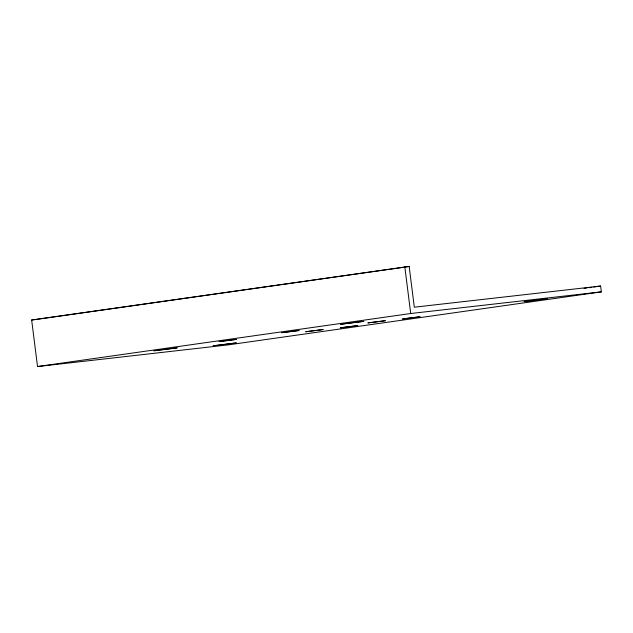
<?xml version="1.0" encoding="UTF-8"?>
<svg xmlns="http://www.w3.org/2000/svg" width="633" height="633" viewBox="0 0 633 633"><rect width="100%" height="100%" fill="white"/><g stroke="black" fill="none" stroke-linecap="round" stroke-linejoin="round"><path stroke-width="0.95" d="M31.65 319.981L409.163 266.453L414.314 307.195L600.614 286.037L601.35 291.86L228.165 344.89L37.529 366.547L31.65 319.981L35.986 319.491M36.959 319.349L409.163 266.453M584.006 288.395L586.941 287.983M588.888 287.706L591.823 287.287M593.778 287.01L600.614 286.037M37.529 366.547L410.714 313.509L601.35 291.86M404.835 266.944L410.714 313.509M154.096 350.753L177.113 347.873L154.096 350.753M219.145 341.567L236.402 339.399L219.145 341.567M213.21 345.816L236.228 342.936L213.21 345.816M281.732 332.681L298.99 330.521L281.732 332.681M305.794 331.724L323.059 329.564L305.794 331.724M340.689 324.238L363.706 321.358L340.689 324.238M340.459 327.783L357.716 325.623L340.459 327.783M367.995 322.885L385.252 320.725L367.995 322.885M402.651 318.945L419.916 316.785L402.651 318.945M524.195 301.617L547.213 298.736L524.195 301.617"/></g></svg>
